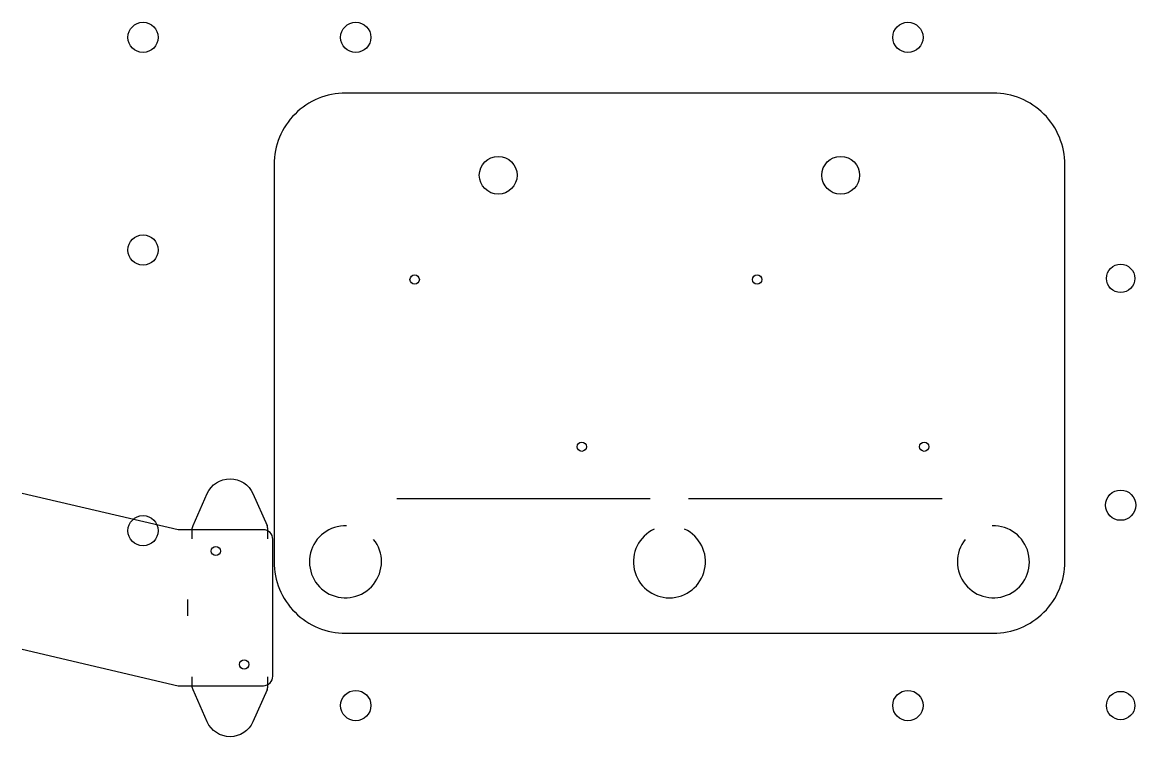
# Model space of a CAD drawing. Header units: millimetres. Extents: x -64 to 53, y -39 to 37.
import ezdxf

# ---------------------------------------------------------------- set-up
doc = ezdxf.new("R2010")
doc.units = ezdxf.units.MM

msp = doc.modelspace()

# ---------------------------------------------------------------- linework, layer by layer
for p, q in [((38.23, 29.45), (-30.27, 29.45)), ((-40.08, -12.93), (-38.58, -16.31)), ((-40.08, -12.93), (-38.58, -16.31)), ((-24.85, -13.43), (1.95, -13.43)), ((6.01, -13.43), (32.81, -13.43)), ((-47, -24.12), (-47, -25.87)), ((-38.58, -33.69), (-40.08, -37.07)), ((-38.58, -33.69), (-40.08, -37.07))]:
    msp.add_line(p, q)
msp.add_lwpolyline([(38.23, 29.45), (-30.27, 29.45, 0.414214), (-37.84, 21.88), (-37.84, -20.13, 0.414214), (-30.27, -27.7), (38.23, -27.7, 0.414214), (45.8, -20.13), (45.8, 21.88, 0.414214)], format="xyb", close=True)
for points in [[(-30.27, 29.45, 0.414214), (-37.84, 21.88), (-37.84, -20.13, 0.414214), (-30.27, -27.7), (38.23, -27.7, 0.414214), (45.8, -20.13), (45.8, 21.88, 0.414214), (38.23, 29.45)], [(-46.5, -17.7), (-46.5, -16.71, -0.104285), (-46.41, -16.31), (-44.92, -12.93, -0.651714), (-40.08, -12.93)], [(-64.47, -29.4), (-47.97, -33.25), (-38.97, -33.25, 0.414214), (-37.97, -32.25), (-37.97, -17.75, 0.414214), (-38.97, -16.75), (-47.97, -16.75), (-64.47, -12.9)], [(-38.5, -17.7), (-38.5, -16.71, 0.104285), (-38.58, -16.31)], [(-40.08, -37.07, -0.651714), (-44.92, -37.07), (-46.41, -33.69, -0.104285), (-46.5, -33.29), (-46.5, -32.3)], [(-38.58, -33.69, 0.104285), (-38.5, -33.29), (-38.5, -32.3)]]:
    msp.add_lwpolyline(points, format="xyb")
for centre, radius in [((-51.7, 35.35), 1.6), ((-29.2, 35.35), 1.6), ((29.2, 35.35), 1.6), ((-14.13, 20.76), 2), ((22.09, 20.76), 2), ((-51.7, 12.85), 1.6), ((51.7, 9.85), 1.5), ((-22.97, 9.72), 0.495), ((13.25, 9.72), 0.495), ((-5.29, -7.96), 0.495), ((30.93, -7.96), 0.495), ((51.7, -14.15), 1.6), ((-51.7, -16.85), 1.6), ((-44, -19), 0.49), ((-41, -31), 0.49), ((-29.2, -35.35), 1.6), ((29.2, -35.35), 1.6), ((51.7, -35.35), 1.5)]:
    msp.add_circle(centre, radius)
for centre, start, end in [((-30.29, -20.14), 88.2269, 38.5881), ((38.24, -20.14), 141.4119, 91.7731), ((3.98, -20.14), 114.8783, 65.0989)]:
    msp.add_arc(centre, 3.81, start, end)

doc.saveas('drawing.dxf')
